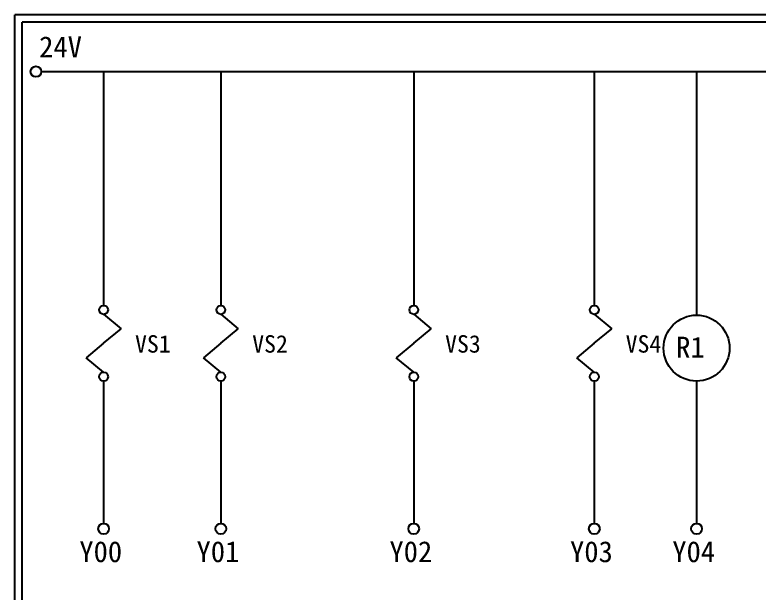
# Model space of a CAD drawing. Extents: x 926 to 1213, y 3 to 207.
# Drawn here: x 925.7 to 1053.5, y 107.6 to 207 of the extents above; entities that cross this region are included whole.
import ezdxf

# ---------------------------------------------------------------- set-up
doc = ezdxf.new("R2010")
doc.units = 0
doc.layers.add('圖框層', color=7, linetype='CONTINUOUS')
doc.layers.add('標尺寸層', color=3, linetype='CONTINUOUS')
doc.styles.add('STSL', font='kaiu.ttf')

msp = doc.modelspace()

# ---------------------------------------------------------------- linework, layer by layer
at = {"layer": '圖框層', "color": 7}
for p, q in [((1212.74, 206.97), (925.74, 206.97)), ((925.74, 3), (925.74, 206.97)), ((1211.49, 205.72), (926.99, 205.72)), ((926.99, 4.25), (926.99, 205.72))]:
    msp.add_line(p, q, dxfattribs=at)
at = {"layer": '標尺寸層', "color": 7}
for p, q in [((930.28, 197.22), (1207.88, 197.22)), ((940.98, 197.22), (940.98, 157.03)), ((961.1, 197.22), (961.1, 157.03)), ((994.22, 197.22), (994.22, 157.03)), ((1025.23, 197.22), (1025.23, 157.03)), ((1042.79, 197.22), (1042.79, 155.39)), ((940.98, 155.53), (943.98, 153.04)), ((961.1, 155.53), (964.1, 153.04)), ((994.22, 155.53), (997.22, 153.04)), ((1025.23, 155.53), (1028.23, 153.04)), ((940.98, 150.55), (943.98, 153.04)), ((961.1, 150.55), (964.1, 153.04)), ((994.22, 150.55), (997.22, 153.04)), ((1025.23, 150.55), (1028.23, 153.04)), ((940.98, 150.55), (937.98, 148.06)), ((961.1, 150.55), (958.1, 148.06)), ((994.22, 150.55), (991.22, 148.06)), ((1025.23, 150.55), (1022.22, 148.06)), ((940.98, 145.57), (937.98, 148.06)), ((961.1, 145.57), (958.1, 148.06)), ((994.22, 145.57), (991.22, 148.06)), ((1025.23, 145.57), (1022.22, 148.06)), ((940.98, 144.07), (940.98, 119.62)), ((961.1, 144.07), (961.1, 119.62)), ((994.22, 144.07), (994.22, 119.62)), ((1025.23, 144.07), (1025.23, 119.62)), ((1042.79, 144.07), (1042.79, 119.62))]:
    msp.add_line(p, q, dxfattribs=at)
for centre, radius in [((929.36, 197.22), 0.92), ((940.98, 156.28), 0.751), ((961.1, 156.28), 0.751), ((994.22, 156.28), 0.751), ((1025.23, 156.28), 0.751), ((1042.79, 149.73), 5.66), ((940.98, 144.82), 0.751), ((961.1, 144.82), 0.751), ((994.22, 144.82), 0.751), ((1025.23, 144.82), 0.751), ((940.98, 118.7), 0.92), ((961.1, 118.7), 0.92), ((994.22, 118.7), 0.92), ((1025.23, 118.7), 0.92), ((1042.79, 118.7), 0.92)]:
    msp.add_circle(centre, radius, dxfattribs=at)

# ---------------------------------------------------------------- texts
at = {"layer": '圖框層', "color": 4, "style": 'STSL'}
for s, height, p in [('24V', 3.6, (929.91, 199.68)), ('VS1', 3, (946.37, 148.95)), ('VS2', 3, (966.49, 148.95)), ('VS3', 3, (999.61, 148.95)), ('VS4', 3, (1030.61, 148.95)), ('R1', 3.6, (1039.28, 148.09)), ('Y00', 3.6, (936.81, 112.96)), ('Y01', 3.6, (956.93, 112.96)), ('Y02', 3.6, (990.05, 112.96)), ('Y03', 3.6, (1021.06, 112.96)), ('Y04', 3.6, (1038.62, 112.96))]:
    msp.add_text(s, height=height, dxfattribs=at).set_placement(p)

doc.saveas('drawing.dxf')
